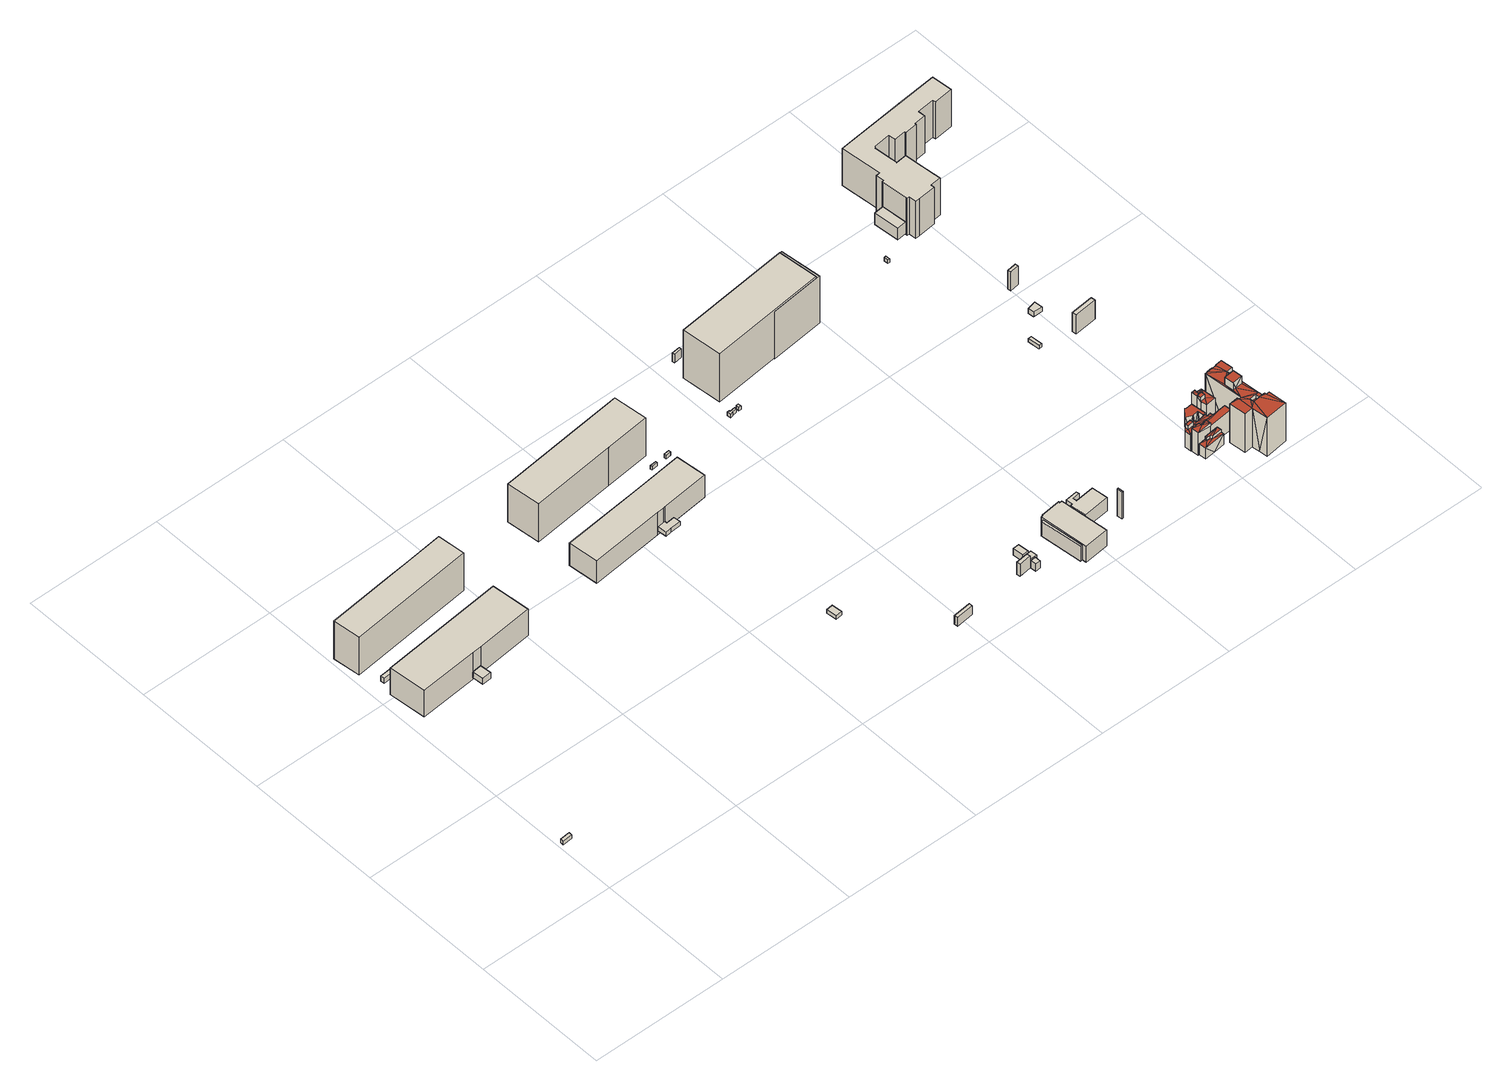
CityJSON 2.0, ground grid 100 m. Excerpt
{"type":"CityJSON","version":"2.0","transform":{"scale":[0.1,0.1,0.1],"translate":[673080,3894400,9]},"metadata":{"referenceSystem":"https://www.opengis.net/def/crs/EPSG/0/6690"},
"CityObjects":{
"building1":{"type":"Building","attributes":{"class":"3001","usage":"461","measuredHeight":8.3,"storeysAboveGround":1,"BuildingDetailAttribute.totalFloorArea":18.51,"BuildingDetailAttribute.buildingFootprintArea":18.51,"BuildingDetailAttribute.buildingRoofEdgeArea":18.51,"BuildingDetailAttribute.urbanPlanType":"21","BuildingDetailAttribute.landUseType":"217","BuildingDetailAttribute.surveyYear":2021,"BuildingIDAttribute.prefecture":"23","BuildingIDAttribute.city":"23106"},"address":[{"country":"日本","locality":"愛知県名古屋市"}],"geometry":[{"type":"Solid","lod":"1","boundaries":[[[[0,1,2,3]],[[2,4,5,3]],[[1,6,4,2]],[[0,7,6,1]],[[3,5,7,0]],[[4,6,7,5]]]]}]},
"building2":{"type":"Building","attributes":{"class":"3001","usage":"421","measuredHeight":4.4,"storeysAboveGround":1,"BuildingDetailAttribute.totalFloorArea":27.33,"BuildingDetailAttribute.buildingFootprintArea":27.33,"BuildingDetailAttribute.buildingRoofEdgeArea":27.33,"BuildingDetailAttribute.urbanPlanType":"21","BuildingDetailAttribute.landUseType":"214","BuildingDetailAttribute.surveyYear":2021,"BuildingIDAttribute.prefecture":"23","BuildingIDAttribute.city":"23106"},"address":[{"country":"日本","locality":"愛知県名古屋市"}],"geometry":[{"type":"Solid","lod":"1","boundaries":[[[[8,9,10,11]],[[10,12,13,11]],[[9,14,12,10]],[[8,15,14,9]],[[11,13,15,8]],[[12,14,15,13]]]]}]},
"building3":{"type":"Building","attributes":{"class":"3003","usage":"421","measuredHeight":17,"storeysAboveGround":1,"BuildingDetailAttribute.totalFloorArea":54.57,"BuildingDetailAttribute.buildingFootprintArea":54.57,"BuildingDetailAttribute.buildingRoofEdgeArea":54.57,"BuildingDetailAttribute.urbanPlanType":"21","BuildingDetailAttribute.landUseType":"214","BuildingDetailAttribute.surveyYear":2021,"BuildingIDAttribute.prefecture":"23","BuildingIDAttribute.city":"23106"},"address":[{"country":"日本","locality":"愛知県名古屋市"}],"geometry":[{"type":"Solid","lod":"1","boundaries":[[[[16,17,18,19]],[[18,20,21,19]],[[17,22,20,18]],[[16,23,22,17]],[[19,21,23,16]],[[20,22,23,21]]]]}]},
"building4":{"type":"Building","attributes":{"class":"3002","usage":"421","measuredHeight":27.5,"storeysAboveGround":5,"BuildingDetailAttribute.totalFloorArea":12505.63,"BuildingDetailAttribute.buildingFootprintArea":2501.13,"BuildingDetailAttribute.buildingRoofEdgeArea":2501.13,"BuildingDetailAttribute.urbanPlanType":"21","BuildingDetailAttribute.landUseType":"214","BuildingDetailAttribute.surveyYear":2021,"BuildingIDAttribute.prefecture":"23","BuildingIDAttribute.city":"23106"},"address":[{"country":"日本","locality":"愛知県名古屋市"}],"geometry":[{"type":"Solid","lod":"1","boundaries":[[[[24,25,26,27,28,29]],[[28,30,31,29]],[[27,32,30,28]],[[26,33,32,27]],[[25,34,33,26]],[[24,35,34,25]],[[29,31,35,24]],[[30,32,33,34,35,31]]]]}]},
"building5":{"type":"Building","attributes":{"class":"3002","usage":"421","measuredHeight":39.2,"storeysAboveGround":8,"BuildingDetailAttribute.totalFloorArea":14769.28,"BuildingDetailAttribute.buildingFootprintArea":1846.16,"BuildingDetailAttribute.buildingRoofEdgeArea":1846.16,"BuildingDetailAttribute.urbanPlanType":"21","BuildingDetailAttribute.landUseType":"214","BuildingDetailAttribute.surveyYear":2021,"BuildingIDAttribute.prefecture":"23","BuildingIDAttribute.city":"23106"},"address":[{"country":"日本","locality":"愛知県名古屋市"}],"geometry":[{"type":"Solid","lod":"1","boundaries":[[[[36,37,38,39,40,41]],[[40,42,43,41]],[[39,44,42,40]],[[38,45,44,39]],[[37,46,45,38]],[[36,47,46,37]],[[41,43,47,36]],[[42,44,45,46,47,43]]]]}]},
"building6":{"type":"Building","attributes":{"class":"3003","usage":"421","measuredHeight":30.6,"storeysAboveGround":1,"BuildingDetailAttribute.totalFloorArea":73.95,"BuildingDetailAttribute.buildingFootprintArea":73.95,"BuildingDetailAttribute.buildingRoofEdgeArea":73.95,"BuildingDetailAttribute.urbanPlanType":"21","BuildingDetailAttribute.landUseType":"214","BuildingDetailAttribute.surveyYear":2021,"BuildingIDAttribute.prefecture":"23","BuildingIDAttribute.city":"23106"},"address":[{"country":"日本","locality":"愛知県名古屋市"}],"geometry":[{"type":"Solid","lod":"1","boundaries":[[[[48,49,50,51,52,53,54,55,56]],[[55,57,58,56]],[[54,59,57,55]],[[53,60,59,54]],[[52,61,60,53]],[[51,62,61,52]],[[50,63,62,51]],[[49,64,63,50]],[[48,65,64,49]],[[56,58,65,48]],[[57,59,60,61,62,63,64,65,58]]]]}]},
"building7":{"type":"Building","attributes":{"class":"3001","usage":"461","measuredHeight":6.7,"storeysAboveGround":1,"BuildingDetailAttribute.totalFloorArea":38.01,"BuildingDetailAttribute.buildingFootprintArea":38.01,"BuildingDetailAttribute.buildingRoofEdgeArea":38.01,"BuildingDetailAttribute.urbanPlanType":"21","BuildingDetailAttribute.landUseType":"217","BuildingDetailAttribute.surveyYear":2021,"BuildingIDAttribute.prefecture":"23","BuildingIDAttribute.city":"23106"},"address":[{"country":"日本","locality":"愛知県名古屋市"}],"geometry":[{"type":"Solid","lod":"1","boundaries":[[[[66,67,68,69]],[[68,70,71,69]],[[67,72,70,68]],[[66,73,72,67]],[[69,71,73,66]],[[70,72,73,71]]]]}]},
"building8":{"type":"Building","attributes":{"name":"中部地方環境事務所","class":"3002","usage":"421","measuredHeight":23.9,"storeysAboveGround":4,"BuildingDetailAttribute.totalFloorArea":8245.02,"BuildingDetailAttribute.buildingFootprintArea":2061.25,"BuildingDetailAttribute.buildingRoofEdgeArea":2061.25,"BuildingDetailAttribute.urbanPlanType":"21","BuildingDetailAttribute.landUseType":"214","BuildingDetailAttribute.surveyYear":2021,"BuildingIDAttribute.prefecture":"23","BuildingIDAttribute.city":"23106"},"address":[{"country":"日本","locality":"愛知県名古屋市"}],"geometry":[{"type":"Solid","lod":"1","boundaries":[[[[74,75,76,77,78,79,80,81]],[[80,82,83,81]],[[79,84,82,80]],[[78,85,84,79]],[[77,86,85,78]],[[76,87,86,77]],[[75,88,87,76]],[[74,89,88,75]],[[81,83,89,74]],[[82,84,85,86,87,88,89,83]]]]}]},
"building9":{"type":"Building","attributes":{"name":"人事院中部事務局","class":"3002","usage":"421","measuredHeight":38,"storeysAboveGround":8,"BuildingDetailAttribute.totalFloorArea":18516.39,"BuildingDetailAttribute.buildingFootprintArea":2314.55,"BuildingDetailAttribute.buildingRoofEdgeArea":2314.55,"BuildingDetailAttribute.urbanPlanType":"21","BuildingDetailAttribute.landUseType":"214","BuildingDetailAttribute.surveyYear":2021,"BuildingIDAttribute.prefecture":"23","BuildingIDAttribute.city":"23106"},"address":[{"country":"日本","locality":"愛知県名古屋市"}],"geometry":[{"type":"Solid","lod":"1","boundaries":[[[[90,91,92,93,94,95]],[[94,96,97,95]],[[93,98,96,94]],[[92,99,98,93]],[[91,100,99,92]],[[90,101,100,91]],[[95,97,101,90]],[[96,98,99,100,101,97]]]]}]},
"building10":{"type":"Building","attributes":{"class":"3003","usage":"421","measuredHeight":14.5,"storeysAboveGround":4,"BuildingDetailAttribute.totalFloorArea":283.07,"BuildingDetailAttribute.buildingFootprintArea":70.77,"BuildingDetailAttribute.buildingRoofEdgeArea":70.77,"BuildingDetailAttribute.urbanPlanType":"21","BuildingDetailAttribute.landUseType":"214","BuildingDetailAttribute.surveyYear":2021,"BuildingIDAttribute.prefecture":"23","BuildingIDAttribute.city":"23106"},"address":[{"country":"日本","locality":"愛知県名古屋市"}],"geometry":[{"type":"Solid","lod":"1","boundaries":[[[[102,103,104,105,106,107,108,109]],[[108,110,111,109]],[[107,112,110,108]],[[106,113,112,107]],[[105,114,113,106]],[[104,115,114,105]],[[103,116,115,104]],[[102,117,116,103]],[[109,111,117,102]],[[110,112,113,114,115,116,117,111]]]]}]},
"building11":{"type":"Building","attributes":{"class":"9999","usage":"422","measuredHeight":15.3,"storeysAboveGround":2,"BuildingDetailAttribute.totalFloorArea":66.5,"BuildingDetailAttribute.buildingFootprintArea":33.25,"BuildingDetailAttribute.buildingRoofEdgeArea":33.25,"BuildingDetailAttribute.urbanPlanType":"21","BuildingDetailAttribute.landUseType":"214","BuildingDetailAttribute.surveyYear":2021,"BuildingIDAttribute.prefecture":"23","BuildingIDAttribute.city":"23106"},"address":[{"country":"日本","locality":"愛知県名古屋市"}],"geometry":[{"type":"Solid","lod":"1","boundaries":[[[[118,119,120,121]],[[120,122,123,121]],[[119,124,122,120]],[[118,125,124,119]],[[121,123,125,118]],[[122,124,125,123]]]]}]},
"building12":{"type":"Building","attributes":{"class":"9999","usage":"461","measuredHeight":-9999,"storeysAboveGround":9999,"BuildingDetailAttribute.totalFloorArea":-9999,"BuildingDetailAttribute.buildingFootprintArea":-9999,"BuildingDetailAttribute.buildingRoofEdgeArea":5.73,"BuildingDetailAttribute.urbanPlanType":"21","BuildingDetailAttribute.landUseType":"214","BuildingDetailAttribute.surveyYear":2021,"BuildingIDAttribute.prefecture":"23","BuildingIDAttribute.city":"23106"},"geometry":[{"type":"Solid","lod":"1","boundaries":[[[[126,127,128,129]],[[128,130,131,129]],[[127,132,130,128]],[[126,133,132,127]],[[129,131,133,126]],[[130,132,133,131]]]]}]},
"building13":{"type":"Building","attributes":{"class":"9999","usage":"461","measuredHeight":15.2,"storeysAboveGround":9999,"BuildingDetailAttribute.totalFloorArea":-9999,"BuildingDetailAttribute.buildingFootprintArea":-9999,"BuildingDetailAttribute.buildingRoofEdgeArea":14.44,"BuildingDetailAttribute.urbanPlanType":"21","BuildingDetailAttribute.landUseType":"214","BuildingDetailAttribute.surveyYear":2021,"BuildingIDAttribute.prefecture":"23","BuildingIDAttribute.city":"23106"},"geometry":[{"type":"Solid","lod":"1","boundaries":[[[[134,135,136,137]],[[136,138,139,137]],[[135,140,138,136]],[[134,141,140,135]],[[137,139,141,134]],[[138,140,141,139]]]]}]},
"building14":{"type":"Building","attributes":{"class":"9999","usage":"461","measuredHeight":-9999,"storeysAboveGround":9999,"BuildingDetailAttribute.totalFloorArea":-9999,"BuildingDetailAttribute.buildingFootprintArea":-9999,"BuildingDetailAttribute.buildingRoofEdgeArea":6.61,"BuildingDetailAttribute.urbanPlanType":"21","BuildingDetailAttribute.landUseType":"214","BuildingDetailAttribute.surveyYear":2021,"BuildingIDAttribute.prefecture":"23","BuildingIDAttribute.city":"23106"},"geometry":[{"type":"Solid","lod":"1","boundaries":[[[[142,143,144,145]],[[144,146,147,145]],[[143,148,146,144]],[[142,149,148,143]],[[145,147,149,142]],[[146,148,149,147]]]]}]},
"building15":{"type":"Building","attributes":{"class":"9999","usage":"422","measuredHeight":16.3,"storeysAboveGround":3,"BuildingDetailAttribute.totalFloorArea":72,"BuildingDetailAttribute.buildingFootprintArea":24,"BuildingDetailAttribute.buildingRoofEdgeArea":24,"BuildingDetailAttribute.urbanPlanType":"21","BuildingDetailAttribute.landUseType":"214","BuildingDetailAttribute.surveyYear":2021,"BuildingIDAttribute.prefecture":"23","BuildingIDAttribute.city":"23106"},"address":[{"country":"日本","locality":"愛知県名古屋市"}],"geometry":[{"type":"Solid","lod":"1","boundaries":[[[[150,151,152,153]],[[152,154,155,153]],[[151,156,154,152]],[[150,157,156,151]],[[153,155,157,150]],[[154,156,157,155]]]]}]},
"building16":{"type":"Building","attributes":{"class":"3003","usage":"461","measuredHeight":9.3,"storeysAboveGround":9999,"BuildingDetailAttribute.totalFloorArea":-9999,"BuildingDetailAttribute.buildingFootprintArea":-9999,"BuildingDetailAttribute.buildingRoofEdgeArea":15.97,"BuildingDetailAttribute.urbanPlanType":"21","BuildingDetailAttribute.landUseType":"214","BuildingDetailAttribute.surveyYear":2021,"BuildingIDAttribute.prefecture":"23","BuildingIDAttribute.city":"23106"},"geometry":[{"type":"Solid","lod":"1","boundaries":[[[[158,159,160,161]],[[160,162,163,161]],[[159,164,162,160]],[[158,165,164,159]],[[161,163,165,158]],[[162,164,165,163]]]]}]},
"building17":{"type":"Building","attributes":{"class":"3001","usage":"421","measuredHeight":9.3,"storeysAboveGround":2,"BuildingDetailAttribute.totalFloorArea":50.42,"BuildingDetailAttribute.buildingFootprintArea":25.21,"BuildingDetailAttribute.buildingRoofEdgeArea":25.21,"BuildingDetailAttribute.urbanPlanType":"21","BuildingDetailAttribute.landUseType":"214","BuildingDetailAttribute.surveyYear":2021,"BuildingIDAttribute.prefecture":"23","BuildingIDAttribute.city":"23106"},"address":[{"country":"日本","locality":"愛知県名古屋市"}],"geometry":[{"type":"Solid","lod":"1","boundaries":[[[[166,167,168,169]],[[168,170,171,169]],[[167,172,170,168]],[[166,173,172,167]],[[169,171,173,166]],[[170,172,173,171]]]]}]},
"building18":{"type":"Building","attributes":{"name":"中警察署大津橋交番","class":"3001","usage":"421","measuredHeight":5.9,"storeysAboveGround":2,"BuildingDetailAttribute.totalFloorArea":72.21,"BuildingDetailAttribute.buildingFootprintArea":36.1,"BuildingDetailAttribute.buildingRoofEdgeArea":36.1,"BuildingDetailAttribute.urbanPlanType":"21","BuildingDetailAttribute.landUseType":"214","BuildingDetailAttribute.surveyYear":2021,"BuildingIDAttribute.prefecture":"23","BuildingIDAttribute.city":"23106"},"address":[{"country":"日本","locality":"愛知県名古屋市中区丸の内三丁目３０１の一部"}],"geometry":[{"type":"Solid","lod":"1","boundaries":[[[[174,175,176,177]],[[176,178,179,177]],[[175,180,178,176]],[[174,181,180,175]],[[177,179,181,174]],[[178,180,181,179]]]]}]},
"building19":{"type":"Building","attributes":{"class":"3001","usage":"461","measuredHeight":-9999,"storeysAboveGround":9999,"BuildingDetailAttribute.totalFloorArea":-9999,"BuildingDetailAttribute.buildingFootprintArea":-9999,"BuildingDetailAttribute.buildingRoofEdgeArea":10.75,"BuildingDetailAttribute.urbanPlanType":"21","BuildingDetailAttribute.landUseType":"214","BuildingDetailAttribute.surveyYear":2021,"BuildingIDAttribute.prefecture":"23","BuildingIDAttribute.city":"23106"},"geometry":[{"type":"Solid","lod":"1","boundaries":[[[[182,183,184,185,186,187,188,189]],[[188,190,191,189]],[[187,192,190,188]],[[186,193,192,187]],[[185,194,193,186]],[[184,195,194,185]],[[183,196,195,184]],[[182,197,196,183]],[[189,191,197,182]],[[190,192,193,194,195,196,197,191]]]]}]},
"building20":{"type":"Building","attributes":{"class":"3001","usage":"461","measuredHeight":-9999,"storeysAboveGround":9999,"BuildingDetailAttribute.totalFloorArea":-9999,"BuildingDetailAttribute.buildingFootprintArea":-9999,"BuildingDetailAttribute.buildingRoofEdgeArea":4.06,"BuildingDetailAttribute.urbanPlanType":"21","BuildingDetailAttribute.landUseType":"214","BuildingDetailAttribute.surveyYear":2021,"BuildingIDAttribute.prefecture":"23","BuildingIDAttribute.city":"23106"},"geometry":[{"type":"Solid","lod":"1","boundaries":[[[[198,199,200,201]],[[200,202,203,201]],[[199,204,202,200]],[[198,205,204,199]],[[201,203,205,198]],[[202,204,205,203]]]]}]},
"building21":{"type":"Building","attributes":{"class":"9999","usage":"401","measuredHeight":13.5,"storeysAboveGround":3,"BuildingDetailAttribute.totalFloorArea":147.44,"BuildingDetailAttribute.buildingFootprintArea":49.15,"BuildingDetailAttribute.buildingRoofEdgeArea":49.15,"BuildingDetailAttribute.urbanPlanType":"21","BuildingDetailAttribute.landUseType":"212","BuildingDetailAttribute.surveyYear":2021,"BuildingIDAttribute.prefecture":"23","BuildingIDAttribute.city":"23106"},"address":[{"country":"日本","locality":"愛知県名古屋市"}],"geometry":[{"type":"Solid","lod":"1","boundaries":[[[[206,207,208,209]],[[208,210,211,209]],[[207,212,210,208]],[[206,213,212,207]],[[209,211,213,206]],[[210,212,213,211]]]]}]},
"building22":{"type":"Building","attributes":{"class":"9999","usage":"401","measuredHeight":16.5,"storeysAboveGround":3,"BuildingDetailAttribute.totalFloorArea":1951.74,"BuildingDetailAttribute.buildingFootprintArea":650.58,"BuildingDetailAttribute.buildingRoofEdgeArea":650.58,"BuildingDetailAttribute.urbanPlanType":"21","BuildingDetailAttribute.landUseType":"212","BuildingDetailAttribute.surveyYear":2021,"BuildingIDAttribute.prefecture":"23","BuildingIDAttribute.city":"23106"},"address":[{"country":"日本","locality":"愛知県名古屋市中区丸の内三丁目４０１"}],"geometry":[{"type":"Solid","lod":"1","boundaries":[[[[214,215,216,217,218,219,220,221]],[[220,222,223,221]],[[219,224,222,220]],[[218,225,224,219]],[[217,226,225,218]],[[216,227,226,217]],[[215,228,227,216]],[[214,229,228,215]],[[221,223,229,214]],[[222,224,225,226,227,228,229,223]]]]}]},
"building23":{"type":"Building","attributes":{"class":"3001","usage":"461","measuredHeight":7.1,"storeysAboveGround":9999,"BuildingDetailAttribute.totalFloorArea":-9999,"BuildingDetailAttribute.buildingFootprintArea":-9999,"BuildingDetailAttribute.buildingRoofEdgeArea":11.29,"BuildingDetailAttribute.urbanPlanType":"21","BuildingDetailAttribute.landUseType":"214","BuildingDetailAttribute.surveyYear":2021,"BuildingIDAttribute.prefecture":"23","BuildingIDAttribute.city":"23106"},"geometry":[{"type":"Solid","lod":"1","boundaries":[[[[230,231,232,233]],[[232,234,235,233]],[[231,236,234,232]],[[230,237,236,231]],[[233,235,237,230]],[[234,236,237,235]]]]}]},
"building24":{"type":"Building","attributes":{"class":"3002","usage":"422","measuredHeight":19.3,"storeysAboveGround":2,"BuildingDetailAttribute.totalFloorArea":508.09,"BuildingDetailAttribute.buildingFootprintArea":254.04,"BuildingDetailAttribute.buildingRoofEdgeArea":254.04,"BuildingDetailAttribute.urbanPlanType":"21","BuildingDetailAttribute.landUseType":"214","BuildingDetailAttribute.surveyYear":2021,"BuildingIDAttribute.prefecture":"23","BuildingIDAttribute.city":"23106"},"address":[{"country":"日本","locality":"愛知県名古屋市"}],"geometry":[{"type":"Solid","lod":"1","boundaries":[[[[238,239,240,241,242,243,244,245,246,247]],[[246,248,249,247]],[[245,250,248,246]],[[244,251,250,245]],[[243,252,251,244]],[[242,253,252,243]],[[241,254,253,242]],[[240,255,254,241]],[[239,256,255,240]],[[238,257,256,239]],[[247,249,257,238]],[[248,250,251,252,253,254,255,256,257,249]]]]}]},
"building25":{"type":"Building","attributes":{"class":"9999","usage":"461","measuredHeight":23.9,"storeysAboveGround":9999,"BuildingDetailAttribute.totalFloorArea":-9999,"BuildingDetailAttribute.buildingFootprintArea":-9999,"BuildingDetailAttribute.buildingRoofEdgeArea":4.21,"BuildingDetailAttribute.urbanPlanType":"21","BuildingDetailAttribute.landUseType":"214","BuildingDetailAttribute.surveyYear":2021,"BuildingIDAttribute.prefecture":"23","BuildingIDAttribute.city":"23106"},"geometry":[{"type":"Solid","lod":"1","boundaries":[[[[258,259,260,261]],[[260,262,263,261]],[[259,264,262,260]],[[258,265,264,259]],[[261,263,265,258]],[[262,264,265,263]]]]}]},
"building26":{"type":"Building","attributes":{"class":"3002","usage":"421","measuredHeight":47,"storeysAboveGround":10,"BuildingDetailAttribute.totalFloorArea":24640.81,"BuildingDetailAttribute.buildingFootprintArea":2464.08,"BuildingDetailAttribute.buildingRoofEdgeArea":2464.08,"BuildingDetailAttribute.urbanPlanType":"21","BuildingDetailAttribute.landUseType":"214","BuildingDetailAttribute.surveyYear":2021,"BuildingIDAttribute.prefecture":"23","BuildingIDAttribute.city":"23106"},"address":[{"country":"日本","locality":"愛知県名古屋市"}],"geometry":[{"type":"Solid","lod":"1","boundaries":[[[[266,267,268,269]],[[268,270,271,269]],[[267,272,270,268]],[[266,273,272,267]],[[269,271,273,266]],[[270,272,273,271]]]]}]},
"building27":{"type":"Building","attributes":{"class":"9999","usage":"421","measuredHeight":41.1,"storeysAboveGround":1,"BuildingDetailAttribute.totalFloorArea":87.47,"BuildingDetailAttribute.buildingFootprintArea":87.47,"BuildingDetailAttribute.buildingRoofEdgeArea":87.47,"BuildingDetailAttribute.urbanPlanType":"21","BuildingDetailAttribute.landUseType":"214","BuildingDetailAttribute.surveyYear":2021,"BuildingIDAttribute.prefecture":"23","BuildingIDAttribute.city":"23106"},"address":[{"country":"日本","locality":"愛知県名古屋市"}],"geometry":[{"type":"Solid","lod":"1","boundaries":[[[[274,275,276,277,278,279,280,281]],[[280,282,283,281]],[[279,284,282,280]],[[278,285,284,279]],[[277,286,285,278]],[[276,287,286,277]],[[275,288,287,276]],[[274,289,288,275]],[[281,283,289,274]],[[282,284,285,286,287,288,289,283]]]]}]},
"building28":{"type":"Building","attributes":{"class":"3001","usage":"461","measuredHeight":6.7,"storeysAboveGround":9999,"BuildingDetailAttribute.totalFloorArea":-9999,"BuildingDetailAttribute.buildingFootprintArea":-9999,"BuildingDetailAttribute.buildingRoofEdgeArea":10.58,"BuildingDetailAttribute.urbanPlanType":"21","BuildingDetailAttribute.landUseType":"214","BuildingDetailAttribute.surveyYear":2021,"BuildingIDAttribute.prefecture":"23","BuildingIDAttribute.city":"23106"},"geometry":[{"type":"Solid","lod":"1","boundaries":[[[[290,291,292,293]],[[292,294,295,293]],[[291,296,294,292]],[[290,297,296,291]],[[293,295,297,290]],[[294,296,297,295]]]]}]},
"building29":{"type":"Building","attributes":{"class":"3002","usage":"411","measuredHeight":11.3,"storeysAboveGround":3,"BuildingDetailAttribute.totalFloorArea":254.6,"BuildingDetailAttribute.buildingFootprintArea":84.87,"BuildingDetailAttribute.buildingRoofEdgeArea":84.87,"BuildingDetailAttribute.urbanPlanType":"21","BuildingDetailAttribute.landUseType":"211","BuildingDetailAttribute.surveyYear":2021,"BuildingIDAttribute.prefecture":"23","BuildingIDAttribute.city":"23106"},"address":[{"country":"日本","locality":"愛知県名古屋市"}],"geometry":[{"type":"Solid","lod":"2","boundaries":[[[[298,299,300,301,302,303,304,305,306,307,308,309]],[[303,310,311,304]],[[311,312,313]],[[304,311,314,305]],[[314,311,313]],[[305,314,306]],[[307,306,315]],[[306,314,315]],[[310,303,302,316]],[[301,300,317]],[[316,302,301]],[[316,301,317]],[[299,318,317,300]],[[314,313,319]],[[319,313,320]],[[298,319,318,299]],[[318,319,320]],[[309,308,321]],[[319,298,309]],[[319,309,321]],[[307,315,321,308]],[[312,311,322,323]],[[323,322,324,325]],[[325,324,326,327]],[[327,326,318,320]],[[310,316,322]],[[324,322,326]],[[311,310,322]],[[326,316,317]],[[322,316,326]],[[318,326,317]],[[312,325,313]],[[312,323,325]],[[325,327,313]],[[313,327,320]],[[314,319,321,315]]]],"semantics":{"surfaces":[{"type":"GroundSurface"},{"type":"WallSurface"},{"type":"RoofSurface"}],"values":[[0,1,1,1,1,1,1,1,1,1,1,1,1,1,1,1,1,1,1,1,1,1,1,1,1,2,2,2,2,2,2,2,2,2,2,2]]}}]},
"building30":{"type":"Building","attributes":{"class":"3002","usage":"402","measuredHeight":15.8,"storeysAboveGround":4,"BuildingDetailAttribute.totalFloorArea":502.83,"BuildingDetailAttribute.buildingFootprintArea":125.71,"BuildingDetailAttribute.buildingRoofEdgeArea":125.71,"BuildingDetailAttribute.urbanPlanType":"21","BuildingDetailAttribute.landUseType":"212","BuildingDetailAttribute.surveyYear":2021,"BuildingIDAttribute.prefecture":"23","BuildingIDAttribute.city":"23106"},"address":[{"country":"日本","locality":"愛知県名古屋市"}],"geometry":[{"type":"Solid","lod":"2","boundaries":[[[[328,329,330,331,332,333,334,335,336,337,338,339,340,341]],[[329,342,343,330]],[[328,344,342,329]],[[342,344,345]],[[346,332,331,347]],[[348,346,349]],[[348,333,332,346]],[[330,343,347,331]],[[350,351,352,353]],[[336,350,353,337]],[[337,353,354,338]],[[335,355,350,336]],[[351,350,356,357]],[[357,356,358,359]],[[353,352,359,358]],[[334,360,355,335]],[[360,334,333,348]],[[341,361,344,328]],[[340,362,361,341]],[[338,354,339]],[[340,339,362]],[[339,354,362]],[[342,345,349,346]],[[342,346,347,343]],[[351,357,359,352]],[[358,348,349]],[[360,348,356]],[[355,360,356]],[[345,344,349]],[[350,355,356]],[[361,362,344]],[[344,362,349]],[[356,348,358]],[[353,358,362,354]],[[362,358,349]]]],"semantics":{"surfaces":[{"type":"GroundSurface"},{"type":"WallSurface"},{"type":"RoofSurface"}],"values":[[0,1,1,1,1,1,1,1,1,1,1,1,1,1,1,1,1,1,1,1,1,1,1,2,2,2,2,2,2,2,2,2,2,2,2]]}}]},
"building31":{"type":"Building","attributes":{"class":"3001","usage":"402","measuredHeight":5.3,"storeysAboveGround":2,"BuildingDetailAttribute.totalFloorArea":109.52,"BuildingDetailAttribute.buildingFootprintArea":54.76,"BuildingDetailAttribute.buildingRoofEdgeArea":54.76,"BuildingDetailAttribute.urbanPlanType":"21","BuildingDetailAttribute.landUseType":"212","BuildingDetailAttribute.surveyYear":2021,"BuildingIDAttribute.prefecture":"23","BuildingIDAttribute.city":"23106"},"address":[{"country":"日本","locality":"愛知県名古屋市中区丸の内三丁目５０１－２"}],"geometry":[{"type":"Solid","lod":"2","boundaries":[[[[339,338,363,364,365,341,340]],[[365,366,367,341]],[[364,368,366,365]],[[363,369,368,364]],[[369,363,338,370]],[[339,340,371]],[[370,338,339]],[[370,339,371]],[[371,340,341,367]],[[366,368,369,370,371,367]]]],"semantics":{"surfaces":[{"type":"GroundSurface"},{"type":"WallSurface"},{"type":"RoofSurface"}],"values":[[0,1,1,1,1,1,1,1,1,2]]}}]},
"building32":{"type":"Building","attributes":{"class":"9999","usage":"401","measuredHeight":19.1,"storeysAboveGround":5,"BuildingDetailAttribute.totalFloorArea":683.84,"BuildingDetailAttribute.buildingFootprintArea":136.77,"BuildingDetailAttribute.buildingRoofEdgeArea":136.77,"BuildingDetailAttribute.urbanPlanType":"21","BuildingDetailAttribute.landUseType":"212","BuildingDetailAttribute.surveyYear":2021,"BuildingIDAttribute.prefecture":"23","BuildingIDAttribute.city":"23106"},"address":[{"country":"日本","locality":"愛知県名古屋市"}],"geometry":[{"type":"Solid","lod":"2","boundaries":[[[[372,373,374,375,376,377]],[[378,372,377,379]],[[380,378,381]],[[380,373,372,378]],[[376,382,379,377]],[[375,383,382,376]],[[374,384,383,375]],[[383,384,385]],[[384,374,373,380]],[[386,387,388,389]],[[383,385,387,386]],[[390,391,381,378]],[[392,393,391,390]],[[393,392,389,388]],[[390,378,379,382]],[[383,392,390]],[[383,390,382]],[[383,386,392]],[[392,386,389]],[[384,380,387]],[[385,384,387]],[[388,387,381]],[[387,380,381]],[[393,388,391]],[[391,388,381]]]],"semantics":{"surfaces":[{"type":"GroundSurface"},{"type":"WallSurface"},{"type":"RoofSurface"}],"values":[[0,1,1,1,1,1,1,1,1,1,1,1,1,1,2,2,2,2,2,2,2,2,2,2,2]]}}]},
"building33":{"type":"Building","attributes":{"class":"3001","usage":"402","measuredHeight":12,"storeysAboveGround":4,"BuildingDetailAttribute.totalFloorArea":240.25,"BuildingDetailAttribute.buildingFootprintArea":60.06,"BuildingDetailAttribute.buildingRoofEdgeArea":60.06,"BuildingDetailAttribute.urbanPlanType":"21","BuildingDetailAttribute.landUseType":"212","BuildingDetailAttribute.surveyYear":2021,"BuildingIDAttribute.prefecture":"23","BuildingIDAttribute.city":"23106"},"address":[{"country":"日本","locality":"愛知県名古屋市"}],"geometry":[{"type":"Solid","lod":"2","boundaries":[[[[394,395,396,397,398,399,400,401,402,403,404]],[[401,405,406,402]],[[400,407,405,401]],[[399,408,407,400]],[[398,397,409]],[[408,399,398]],[[408,398,409]],[[396,395,410]],[[409,397,396]],[[409,396,410]],[[394,404,411]],[[410,395,394]],[[410,394,411]],[[411,404,403,412]],[[402,406,412,403]],[[405,407,408,409,410,411,412,406]]]],"semantics":{"surfaces":[{"type":"GroundSurface"},{"type":"WallSurface"},{"type":"RoofSurface"}],"values":[[0,1,1,1,1,1,1,1,1,1,1,1,1,1,1,2]]}}]},
"building34":{"type":"Building","attributes":{"class":"3002","usage":"401","measuredHeight":22.8,"storeysAboveGround":6,"BuildingDetailAttribute.totalFloorArea":579.89,"BuildingDetailAttribute.buildingFootprintArea":96.65,"BuildingDetailAttribute.buildingRoofEdgeArea":96.65,"BuildingDetailAttribute.urbanPlanType":"21","BuildingDetailAttribute.landUseType":"212","BuildingDetailAttribute.surveyYear":2021,"BuildingIDAttribute.prefecture":"23","BuildingIDAttribute.city":"23106"},"address":[{"country":"日本","locality":"愛知県名古屋市"}],"geometry":[{"type":"Solid","lod":"2","boundaries":[[[[413,414,415,416,402,417,418,419,420]],[[421,422,423]],[[423,422,424]],[[425,423,424,426]],[[421,427,428]],[[421,416,415,427]],[[422,421,428]],[[429,402,416,421]],[[427,415,414,430]],[[428,427,431,432]],[[426,424,432,431]],[[433,434,435,436]],[[402,429,433,417]],[[433,429,434]],[[418,437,419]],[[420,419,438]],[[419,437,438]],[[417,433,437,418]],[[439,440,423,425]],[[440,439,436,435]],[[430,414,413,441]],[[420,438,441,413]],[[422,428,432,424]],[[434,440,435]],[[429,421,440]],[[440,421,423]],[[429,440,434]],[[427,430,431]],[[426,431,438]],[[431,430,441]],[[436,425,426]],[[438,431,441]],[[436,426,438]],[[437,436,438]],[[433,436,437]],[[439,425,436]]]],"semantics":{"surfaces":[{"type":"GroundSurface"},{"type":"WallSurface"},{"type":"RoofSurface"}],"values":[[0,1,1,1,1,1,1,1,1,1,1,1,1,1,1,1,1,1,1,1,1,1,2,2,2,2,2,2,2,2,2,2,2,2,2,2]]}}]},
"building35":{"type":"Building","attributes":{"class":"3003","usage":"421","measuredHeight":-9999,"storeysAboveGround":1,"BuildingDetailAttribute.totalFloorArea":20.55,"BuildingDetailAttribute.buildingFootprintArea":20.55,"BuildingDetailAttribute.buildingRoofEdgeArea":20.55,"BuildingDetailAttribute.urbanPlanType":"21","BuildingDetailAttribute.landUseType":"214","BuildingDetailAttribute.surveyYear":2021,"BuildingIDAttribute.prefecture":"23","BuildingIDAttribute.city":"23106"},"address":[{"country":"日本","locality":"愛知県名古屋市"}],"geometry":[{"type":"Solid","lod":"1","boundaries":[[[[442,443,444,445]],[[444,446,447,445]],[[443,448,446,444]],[[442,449,448,443]],[[445,447,449,442]],[[446,448,449,447]]]]}]},
"building36":{"type":"Building","attributes":{"class":"3002","usage":"414","measuredHeight":38.9,"storeysAboveGround":12,"BuildingDetailAttribute.totalFloorArea":8706.49,"BuildingDetailAttribute.buildingFootprintArea":725.54,"BuildingDetailAttribute.buildingRoofEdgeArea":725.54,"BuildingDetailAttribute.urbanPlanType":"21","BuildingDetailAttribute.landUseType":"211","BuildingDetailAttribute.surveyYear":2021,"BuildingIDAttribute.prefecture":"23","BuildingIDAttribute.city":"23106"},"address":[{"country":"日本","locality":"愛知県名古屋市"}],"geometry":[{"type":"Solid","lod":"2","boundaries":[[[[450,451,452,453,454,455,456,457,458,459,460,461,462,463,464,465,466,467,468,469,470,471,472,473,474,475,476,477]],[[478,479,480,481]],[[482,481,480]],[[479,478,483,484]],[[485,486,487]],[[484,483,485]],[[484,485,487]],[[482,480,487,486]],[[488,451,450,489]],[[477,490,489,450]],[[476,491,490,477]],[[475,492,491,476]],[[474,493,492,475]],[[473,494,493,474]],[[472,495,494,473]],[[471,496,495,472]],[[469,497,470]],[[471,470,496]],[[470,497,496]],[[468,467,498]],[[497,469,468]],[[497,468,498]],[[465,499,466]],[[467,466,498]],[[466,499,498]],[[464,500,499,465]],[[463,501,500,464]],[[501,463,462,502]],[[502,462,461,503]],[[460,459,504]],[[503,461,460]],[[503,460,504]],[[504,459,458,505]],[[457,506,505,458]],[[456,507,506,457]],[[455,508,507,456]],[[454,509,508,455]],[[510,511,512,513]],[[514,515,511,510]],[[515,514,516,517]],[[451,488,518,452]],[[452,518,453]],[[454,453,509]],[[453,518,509]],[[517,516,513,512]],[[479,484,487,480]],[[496,497,488]],[[501,502,503,499]],[[500,501,499]],[[495,496,494]],[[498,499,515]],[[494,496,493]],[[503,504,511]],[[493,496,488]],[[511,504,505,512]],[[499,503,515]],[[506,507,505]],[[507,512,505]],[[508,509,507]],[[498,517,518]],[[509,512,507]],[[498,515,517]],[[515,503,511]],[[492,488,489,490]],[[492,493,488]],[[491,492,490]],[[517,512,509,518]],[[485,498,518]],[[488,486,518]],[[486,485,518]],[[481,482,488]],[[482,486,488]],[[483,498,485]],[[478,498,483]],[[478,481,488]],[[497,498,478]],[[497,478,488]],[[514,510,513,516]]]],"semantics":{"surfaces":[{"type":"GroundSurface"},{"type":"WallSurface"},{"type":"RoofSurface"}],"values":[[0,1,1,1,1,1,1,1,1,1,1,1,1,1,1,1,1,1,1,1,1,1,1,1,1,1,1,1,1,1,1,1,1,1,1,1,1,1,1,1,1,1,1,1,1,2,2,2,2,2,2,2,2,2,2,2,2,2,2,2,2,2,2,2,2,2,2,2,2,2,2,2,2,2,2,2,2,2]]}}]},
"building37":{"type":"Building","attributes":{"class":"3001","usage":"461","measuredHeight":-9999,"storeysAboveGround":9999,"BuildingDetailAttribute.totalFloorArea":-9999,"BuildingDetailAttribute.buildingFootprintArea":-9999,"BuildingDetailAttribute.buildingRoofEdgeArea":4.53,"BuildingDetailAttribute.urbanPlanType":"21","BuildingDetailAttribute.landUseType":"214","BuildingDetailAttribute.surveyYear":2021,"BuildingIDAttribute.prefecture":"23","BuildingIDAttribute.city":"23106"},"geometry":[{"type":"Solid","lod":"1","boundaries":[[[[519,520,521,522]],[[521,523,524,522]],[[520,525,523,521]],[[519,526,525,520]],[[522,524,526,519]],[[523,525,526,524]]]]}]},
"building38":{"type":"Building","attributes":{"class":"3003","usage":"421","measuredHeight":15.9,"storeysAboveGround":1,"BuildingDetailAttribute.totalFloorArea":33.06,"BuildingDetailAttribute.buildingFootprintArea":33.06,"BuildingDetailAttribute.buildingRoofEdgeArea":33.06,"BuildingDetailAttribute.urbanPlanType":"21","BuildingDetailAttribute.landUseType":"214","BuildingDetailAttribute.surveyYear":2021,"BuildingIDAttribute.prefecture":"23","BuildingIDAttribute.city":"23106"},"address":[{"country":"日本","locality":"愛知県名古屋市"}],"geometry":[{"type":"Solid","lod":"1","boundaries":[[[[527,528,529,530]],[[529,531,532,530]],[[528,533,531,529]],[[527,534,533,528]],[[530,532,534,527]],[[531,533,534,532]]]]}]},
"building39":{"type":"Building","attributes":{"class":"9999","usage":"421","measuredHeight":17.1,"storeysAboveGround":4,"BuildingDetailAttribute.totalFloorArea":202.99,"BuildingDetailAttribute.buildingFootprintArea":50.75,"BuildingDetailAttribute.buildingRoofEdgeArea":50.75,"BuildingDetailAttribute.urbanPlanType":"21","BuildingDetailAttribute.landUseType":"214","BuildingDetailAttribute.surveyYear":2021,"BuildingIDAttribute.prefecture":"23","BuildingIDAttribute.city":"23106"},"address":[{"country":"日本","locality":"愛知県名古屋市"}],"geometry":[{"type":"Solid","lod":"1","boundaries":[[[[535,536,537,538]],[[537,539,540,538]],[[536,541,539,537]],[[535,542,541,536]],[[538,540,542,535]],[[539,541,542,540]]]]}]},
"building40":{"type":"Building","attributes":{"class":"9999","usage":"461","measuredHeight":15.9,"storeysAboveGround":9999,"BuildingDetailAttribute.totalFloorArea":-9999,"BuildingDetailAttribute.buildingFootprintArea":-9999,"BuildingDetailAttribute.buildingRoofEdgeArea":15.68,"BuildingDetailAttribute.urbanPlanType":"21","BuildingDetailAttribute.landUseType":"214","BuildingDetailAttribute.surveyYear":2021,"BuildingIDAttribute.prefecture":"23","BuildingIDAttribute.city":"23106"},"geometry":[{"type":"Solid","lod":"1","boundaries":[[[[543,544,545,546]],[[545,547,548,546]],[[544,549,547,545]],[[543,550,549,544]],[[546,548,550,543]],[[547,549,550,548]]]]}]},
"building41":{"type":"Building","attributes":{"class":"3003","usage":"421","measuredHeight":19.6,"storeysAboveGround":6,"BuildingDetailAttribute.totalFloorArea":794.24,"BuildingDetailAttribute.buildingFootprintArea":132.37,"BuildingDetailAttribute.buildingRoofEdgeArea":132.37,"BuildingDetailAttribute.urbanPlanType":"21","BuildingDetailAttribute.landUseType":"214","BuildingDetailAttribute.surveyYear":2021,"BuildingIDAttribute.prefecture":"23","BuildingIDAttribute.city":"23106"},"address":[{"country":"日本","locality":"愛知県名古屋市"}],"geometry":[{"type":"Solid","lod":"1","boundaries":[[[[551,552,553,554]],[[553,555,556,554]],[[552,557,555,553]],[[551,558,557,552]],[[554,556,558,551]],[[555,557,558,556]]]]}]},
"building42":{"type":"Building","attributes":{"class":"9999","usage":"421","measuredHeight":18.3,"storeysAboveGround":6,"BuildingDetailAttribute.totalFloorArea":252.62,"BuildingDetailAttribute.buildingFootprintArea":42.1,"BuildingDetailAttribute.buildingRoofEdgeArea":42.1,"BuildingDetailAttribute.urbanPlanType":"21","BuildingDetailAttribute.landUseType":"214","BuildingDetailAttribute.surveyYear":2021,"BuildingIDAttribute.prefecture":"23","BuildingIDAttribute.city":"23106"},"address":[{"country":"日本","locality":"愛知県名古屋市"}],"geometry":[{"type":"Solid","lod":"1","boundaries":[[[[559,560,561,562,563]],[[562,564,565,563]],[[561,566,564,562]],[[560,567,566,561]],[[559,568,567,560]],[[563,565,568,559]],[[564,566,567,568,565]]]]}]},
"building43":{"type":"Building","attributes":{"class":"3003","usage":"421","measuredHeight":18,"storeysAboveGround":4,"BuildingDetailAttribute.totalFloorArea":197.64,"BuildingDetailAttribute.buildingFootprintArea":49.41,"BuildingDetailAttribute.buildingRoofEdgeArea":49.41,"BuildingDetailAttribute.urbanPlanType":"21","BuildingDetailAttribute.landUseType":"214","BuildingDetailAttribute.surveyYear":2021,"BuildingIDAttribute.prefecture":"23","BuildingIDAttribute.city":"23106"},"address":[{"country":"日本","locality":"愛知県名古屋市"}],"geometry":[{"type":"Solid","lod":"1","boundaries":[[[[569,570,571,572]],[[571,573,574,572]],[[570,575,573,571]],[[569,576,575,570]],[[572,574,576,569]],[[573,575,576,574]]]]}]},
"building44":{"type":"Building","attributes":{"class":"9999","usage":"421","measuredHeight":43.5,"storeysAboveGround":6,"BuildingDetailAttribute.totalFloorArea":12955.78,"BuildingDetailAttribute.buildingFootprintArea":2159.3,"BuildingDetailAttribute.buildingRoofEdgeArea":3656.49,"BuildingDetailAttribute.urbanPlanType":"21","BuildingDetailAttribute.landUseType":"214","BuildingDetailAttribute.surveyYear":2021,"BuildingIDAttribute.prefecture":"23","BuildingIDAttribute.city":"23106"},"address":[{"country":"日本","locality":"愛知県名古屋市"}],"geometry":[{"type":"Solid","lod":"1","boundaries":[[[[577,578,579,580,581,582,583,584,585,586,587,588,589,590,591,592,593,594,595,596,597,598,599,600,601,602,603,604,605,606,607,608,609,610]],[[609,611,612,610]],[[608,613,611,609]],[[607,614,613,608]],[[606,615,614,607]],[[605,616,615,606]],[[604,617,616,605]],[[603,618,617,604]],[[602,619,618,603]],[[601,620,619,602]],[[600,621,620,601]],[[599,622,621,600]],[[598,623,622,599]],[[597,624,623,598]],[[596,625,624,597]],[[595,626,625,596]],[[594,627,626,595]],[[593,628,627,594]],[[592,629,628,593]],[[591,630,629,592]],[[590,631,630,591]],[[589,632,631,590]],[[588,633,632,589]],[[587,634,633,588]],[[586,635,634,587]],[[585,636,635,586]],[[584,637,636,585]],[[583,638,637,584]],[[582,639,638,583]],[[581,640,639,582]],[[580,641,640,581]],[[579,642,641,580]],[[578,643,642,579]],[[577,644,643,578]],[[610,612,644,577]],[[611,613,614,615,616,617,618,619,620,621,622,623,624,625,626,627,628,629,630,631,632,633,634,635,636,637,638,639,640,641,642,643,644,612]]]]}]}
},
"vertices":[
[80,448,37],[80,423,37],[8,417,37],[7,442,37],[8,417,67],[7,442,67],[80,423,67],[80,448,67],
[185,2136,36],[187,2106,36],[98,2098,36],[96,2129,36],[98,2098,80],[96,2129,80],[187,2106,80],[185,2136,80],
[591,1710,40],[523,1704,40],[516,1784,40],[583,1791,40],[516,1784,90],[583,1791,90],[523,1704,90],[591,1710,90],
[969,2110,25],[997,1833,25],[583,1791,25],[516,1784,25],[99,1747,25],[71,2018,25],[99,1747,250],[71,2018,250],[516,1784,250],[583,1791,250],[997,1833,250],[969,2110,250],
[951,2349,38],[32,2248,38],[10,2446,38],[505,2501,38],[643,2516,38],[930,2548,38],[643,2516,360],[930,2548,360],[505,2501,360],[10,2446,360],[32,2248,360],[951,2349,360],
[501,2544,44],[519,2554,44],[547,2562,44],[575,2566,44],[601,2567,44],[624,2565,44],[638,2562,44],[643,2516,44],[505,2501,44],[643,2516,220],[505,2501,220],[638,2562,220],[624,2565,220],[601,2567,220],[575,2566,220],[547,2562,220],[519,2554,220],[501,2544,220],
[2425,707,43],[2417,783,43],[2466,788,43],[2474,712,43],[2466,788,73],[2474,712,73],[2417,783,73],[2425,707,73],
[1598,1897,1],[1575,2114,1],[2170,2176,1],[2515,2213,1],[2538,1996,1],[2188,1959,1],[2175,1958,1],[2128,1953,1],[2175,1958,190],[2128,1953,190],[2188,1959,190],[2538,1996,190],[2515,2213,190],[2170,2176,190],[1575,2114,190],[1598,1897,190],
[1551,2359,26],[1524,2602,26],[2159,2671,26],[2462,2704,26],[2489,2460,26],[2165,2425,26],[2489,2460,350],[2165,2425,350],[2462,2704,350],[2159,2671,350],[1524,2602,350],[1551,2359,350],
[2190,1940,35],[2250,1946,35],[2255,1897,35],[2176,1889,35],[2136,1885,35],[2128,1953,35],[2175,1958,35],[2188,1959,35],[2175,1958,70],[2188,1959,70],[2128,1953,70],[2136,1885,70],[2176,1889,70],[2255,1897,70],[2250,1946,70],[2190,1940,70],
[2919,186,47],[2916,212,47],[3046,226,47],[3048,201,47],[3046,226,120],[3048,201,120],[2916,212,120],[2919,186,120],
[2429,2339,41],[2428,2353,41],[2472,2356,41],[2473,2343,41],[2472,2356,71],[2473,2343,71],[2428,2353,71],[2429,2339,71],
[2530,2074,8],[2523,2134,8],[2547,2137,8],[2553,2076,8],[2547,2137,70],[2553,2076,70],[2523,2134,70],[2530,2074,70],
[2551,2350,42],[2549,2367,42],[2589,2371,42],[2590,2355,42],[2589,2371,72],[2590,2355,72],[2549,2367,72],[2551,2350,72],
[3463,244,47],[3460,270,47],[3550,280,47],[3553,254,47],[3550,280,150],[3553,254,150],[3460,270,150],[3463,244,150],
[3594,256,47],[3597,214,47],[3559,211,47],[3556,253,47],[3559,211,110],[3556,253,110],[3597,214,110],[3594,256,110],
[3560,260,47],[3556,307,47],[3609,311,47],[3613,264,47],[3609,311,110],[3613,264,110],[3556,307,110],[3560,260,110],
[3603,328,45],[3557,324,45],[3550,402,45],[3596,406,45],[3550,402,100],[3596,406,100],[3557,324,100],[3603,328,100],
[3076,2369,40],[3112,2373,40],[3113,2358,40],[3077,2354,40],[3078,2349,40],[3059,2347,40],[3056,2374,40],[3075,2377,40],[3056,2374,70],[3075,2377,70],[3059,2347,70],[3078,2349,70],[3077,2354,70],[3113,2358,70],[3112,2373,70],[3076,2369,70],
[3132,2356,41],[3132,2380,41],[3148,2381,41],[3149,2356,41],[3148,2381,71],[3149,2356,71],[3132,2380,71],[3132,2356,71],
[3812,99,45],[3778,407,45],[3794,409,45],[3828,101,45],[3794,409,170],[3828,101,170],[3778,407,170],[3812,99,170],
[3955,441,45],[3971,442,45],[4010,90,45],[3832,70,45],[3792,426,45],[3808,428,45],[3807,434,45],[3954,450,45],[3807,434,180],[3954,450,180],[3808,428,180],[3792,426,180],[3832,70,180],[4010,90,180],[3971,442,180],[3955,441,180],
[3111,2902,39],[3109,2921,39],[3170,2927,39],[3172,2909,39],[3170,2927,110],[3172,2909,110],[3109,2921,110],[3111,2902,110],
[4051,401,47],[4189,415,47],[4202,298,47],[4014,278,47],[4001,395,47],[4013,396,47],[4008,446,47],[4097,456,47],[4100,433,47],[4048,428,47],[4100,433,160],[4048,428,160],[4097,456,160],[4008,446,160],[4013,396,160],[4001,395,160],[4014,278,160],[4202,298,160],[4189,415,160],[4051,401,160],
[4220,187,51],[4215,226,51],[4226,227,51],[4230,188,51],[4226,227,280],[4230,188,280],[4215,226,280],[4220,187,280],
[3090,2480,50],[3060,2768,50],[3904,2858,50],[3934,2569,50],[3904,2858,460],[3934,2569,460],[3060,2768,460],[3090,2480,460],
[3957,2566,49],[3567,2525,49],[3567,2530,49],[3934,2569,49],[3904,2858,49],[3873,2854,49],[3872,2860,49],[3925,2866,49],[3872,2860,450],[3925,2866,450],[3873,2854,450],[3904,2858,450],[3934,2569,450],[3567,2530,450],[3567,2525,450],[3957,2566,450],
[3766,2973,43],[3764,2990,43],[3826,2997,43],[3828,2980,43],[3826,2997,110],[3828,2980,110],[3764,2990,110],[3766,2973,110],
[5070,268,48],[5071,264,48],[5073,241,48],[4994,233,48],[4915,225,48],[4909,278,48],[4961,283,48],[5067,294,48],[5075,295,48],[5083,295,48],[5086,270,48],[5078,269,48],[4909,278,140],[4961,283,140],[4961,283,161],[5067,294,161],[5067,294,119],[5083,295,119],[4915,225,140],[5073,241,140],[5071,264,140],[5070,268,119],[5071,264,161],[5086,270,119],[4963,269,140],[4963,269,161],[4986,271,140],[4986,271,161],[4999,256,140],[4999,256,161],
[5075,389,47],[5102,393,47],[5114,394,47],[5118,356,47],[5106,355,47],[4895,334,47],[4892,380,47],[4913,406,47],[4915,406,47],[4957,411,47],[4989,414,47],[4990,405,47],[4992,396,47],[5072,406,47],[5102,393,149],[5114,394,149],[5075,389,177],[5102,393,177],[5106,355,149],[5118,356,149],[4895,334,177],[5106,355,177],[4915,406,177],[4915,406,205],[4957,411,205],[4957,411,177],[4989,414,177],[4913,406,177],[4917,383,177],[4917,383,205],[4960,387,177],[4960,387,205],[4892,380,177],[5072,406,177],[4992,396,177],
[4921,407,47],[4973,472,47],[5071,416,47],[5071,416,101],[5072,406,101],[4973,472,101],[4921,407,101],[4989,414,101],[4992,396,101],
[5010,289,47],[4903,278,47],[4898,329,47],[4959,336,47],[5183,358,47],[5188,307,47],[5010,289,214],[5188,307,214],[4903,278,238],[5010,289,238],[5183,358,214],[4959,336,214],[4898,329,238],[4959,336,238],[4961,314,214],[4961,314,238],[4982,317,238],[4982,317,214],[5007,324,214],[5007,324,238],[4982,322,214],[4982,322,238],
[5065,439,47],[5061,459,47],[5041,457,47],[5022,454,47],[4998,464,47],[4974,473,47],[5023,531,47],[5028,526,47],[5075,530,47],[5089,421,47],[5068,419,47],[5028,526,167],[5075,530,167],[5023,531,167],[4974,473,167],[5022,454,167],[5061,459,167],[5068,419,167],[5089,421,167],
[5165,420,47],[5090,412,47],[5084,457,47],[5081,484,47],[5103,532,47],[5113,532,47],[5133,531,47],[5153,529,47],[5081,484,264],[5081,484,274],[5103,487,264],[5115,489,274],[5103,487,241],[5115,489,241],[5084,457,241],[5084,457,274],[5075,530,264],[5090,412,241],[5119,461,241],[5119,461,274],[5103,532,241],[5103,532,264],[5105,502,264],[5105,502,241],[5113,532,241],[5153,529,241],[5101,501,241],[5101,501,264],[5165,420,241],
[4802,1547,49],[4779,1546,49],[4772,1632,49],[4796,1634,49],[4772,1632,79],[4796,1634,79],[4779,1546,79],[4802,1547,79],
[5320,444,47],[5276,441,47],[5302,189,47],[5303,175,47],[5305,161,47],[5325,163,47],[5326,150,47],[5350,152,47],[5364,19,47],[5199,0,47],[5192,59,47],[5186,117,47],[5124,110,47],[5110,233,47],[5177,239,47],[5179,226,47],[5188,227,47],[5197,228,47],[5183,370,47],[5169,512,47],[5178,513,47],[5188,514,47],[5189,518,47],[5226,521,47],[5228,518,47],[5260,521,47],[5263,525,47],[5310,530,47],[5195,371,375],[5195,371,436],[5269,378,436],[5252,377,375],[5269,378,375],[5201,304,375],[5201,304,436],[5226,306,375],[5276,311,375],[5276,311,436],[5276,441,375],[5320,444,375],[5310,530,375],[5263,525,375],[5260,521,375],[5228,518,375],[5226,521,375],[5189,518,375],[5188,514,375],[5169,512,375],[5197,228,375],[5179,226,375],[5177,239,375],[5110,233,375],[5124,110,375],[5186,117,375],[5199,0,375],[5364,19,375],[5350,152,375],[5326,150,375],[5325,163,375],[5305,161,375],[5230,154,346],[5230,154,375],[5280,159,375],[5280,159,346],[5227,181,346],[5227,181,375],[5277,187,346],[5277,187,375],[5302,189,375],
[4598,2662,46],[4583,2661,46],[4581,2692,46],[4596,2693,46],[4581,2692,76],[4596,2693,76],[4583,2661,76],[4598,2662,76],
[4996,1762,51],[4930,1763,51],[4925,1805,51],[4990,1821,51],[4925,1805,90],[4990,1821,90],[4930,1763,90],[4996,1762,90],
[5024,1492,49],[5021,1522,49],[5186,1539,49],[5189,1509,49],[5186,1539,210],[5189,1509,210],[5021,1522,210],[5024,1492,210],
[4970,2010,51],[4968,2033,51],[5035,2040,51],[5037,2017,51],[5035,2040,210],[5037,2017,210],[4968,2033,210],[4970,2010,210],
[4769,2782,24],[4752,2967,24],[4823,2974,24],[4840,2789,24],[4823,2974,120],[4840,2789,120],[4752,2967,120],[4769,2782,120],
[5083,2880,17],[5078,2931,17],[5090,2932,17],[5161,2940,17],[5167,2891,17],[5161,2940,200],[5167,2891,200],[5090,2932,200],[5078,2931,200],[5083,2880,200],
[5090,2932,16],[5082,3001,16],[5153,3009,16],[5161,2940,16],[5153,3009,140],[5161,2940,140],[5082,3001,140],[5090,2932,140],
[4890,2727,16],[4860,2724,16],[4855,2778,16],[4841,2777,16],[4840,2789,16],[4823,2974,16],[4822,2979,16],[4835,2980,16],[4829,3038,16],[4856,3040,16],[4827,3337,16],[5120,3366,16],[5318,3385,16],[5610,3414,16],[5625,3264,16],[5487,3250,16],[5485,3272,16],[5361,3260,16],[5366,3209,16],[5281,3200,16],[5282,3190,16],[5193,3181,16],[5192,3191,16],[5107,3183,16],[5102,3233,16],[4982,3221,16],[4972,3209,16],[4990,3037,16],[5067,3045,16],[5078,2931,16],[5083,2880,16],[5095,2771,16],[5018,2763,16],[5020,2739,16],[5018,2763,331],[5020,2739,331],[5095,2771,331],[5083,2880,331],[5078,2931,331],[5067,3045,331],[4990,3037,331],[4972,3209,331],[4982,3221,331],[5102,3233,331],[5107,3183,331],[5192,3191,331],[5193,3181,331],[5282,3190,331],[5281,3200,331],[5366,3209,331],[5361,3260,331],[5485,3272,331],[5487,3250,331],[5625,3264,331],[5610,3414,331],[5318,3385,331],[5120,3366,331],[4827,3337,331],[4856,3040,331],[4829,3038,331],[4835,2980,331],[4822,2979,331],[4823,2974,331],[4840,2789,331],[4841,2777,331],[4855,2778,331],[4860,2724,331],[4890,2727,331]
]}
